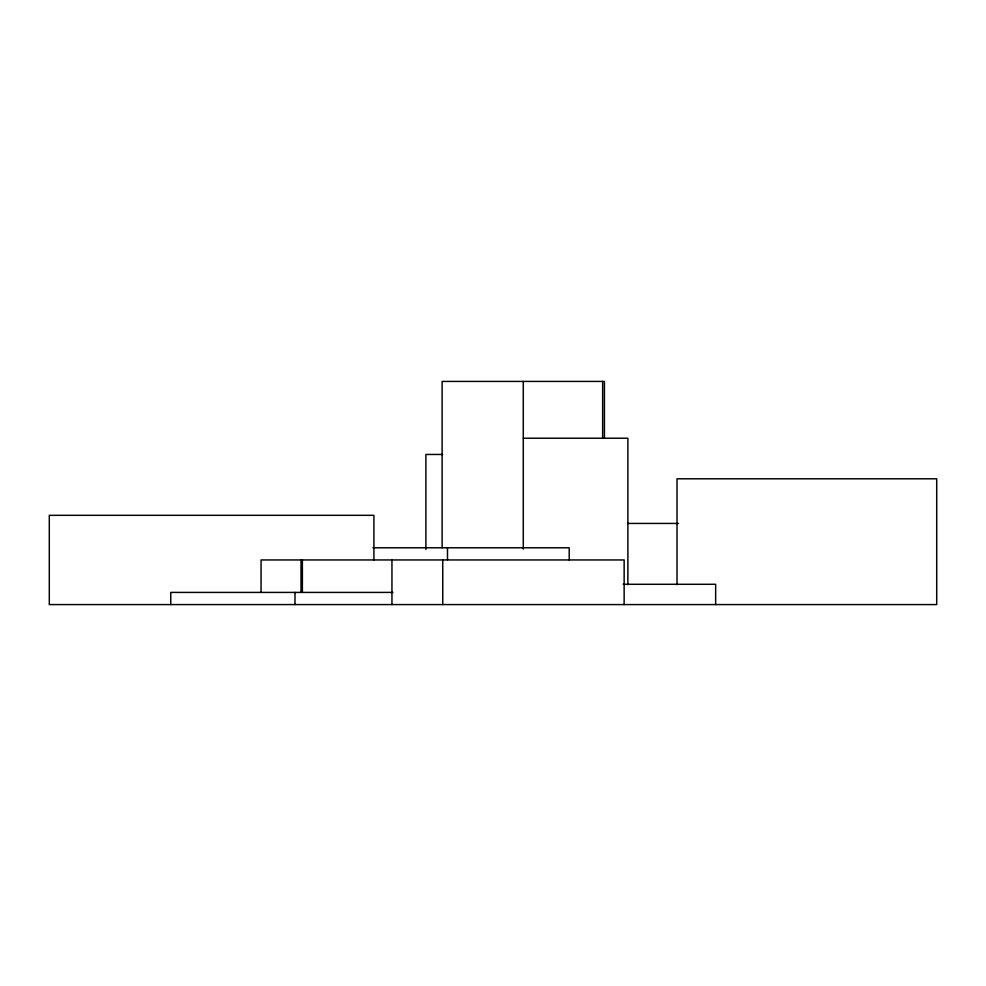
<?xml version="1.0" encoding="UTF-8"?>
<svg xmlns="http://www.w3.org/2000/svg" width="986" height="986" viewBox="0 0 986 986"><rect width="100%" height="100%" fill="white"/><g stroke="black" fill="none" stroke-linecap="round" stroke-linejoin="round"><path stroke-width="1.48" d="M523.283 438.228L627.885 438.228L627.885 584.673M442.64 454.46L425.903 454.46L425.903 549.436M627.786 523.43L678.504 523.43M372.979 547.772L569.218 547.772L569.218 559.949M623.189 584.291L715.651 584.291L715.651 604.578M392.847 592.413L170.763 592.413L170.763 604.578M677.025 584.673L677.025 478.802L936.7 478.802L936.7 604.578L49.3 604.578L49.3 515.321L373.904 515.321L373.904 559.949M624.138 604.578L624.138 559.949L261.056 559.949L261.056 592.413M604.43 438.363L604.43 381.422L442.122 381.422L442.122 547.772M602.643 381.422L602.643 438.228M523.283 381.422L523.283 549.128M447.496 547.772L447.496 559.949M442.739 559.949L442.739 604.578M391.947 559.949L391.947 604.578M302.382 559.949L302.382 592.413M301.026 559.949L301.026 592.413M294.999 592.413L294.999 604.578"/></g></svg>
